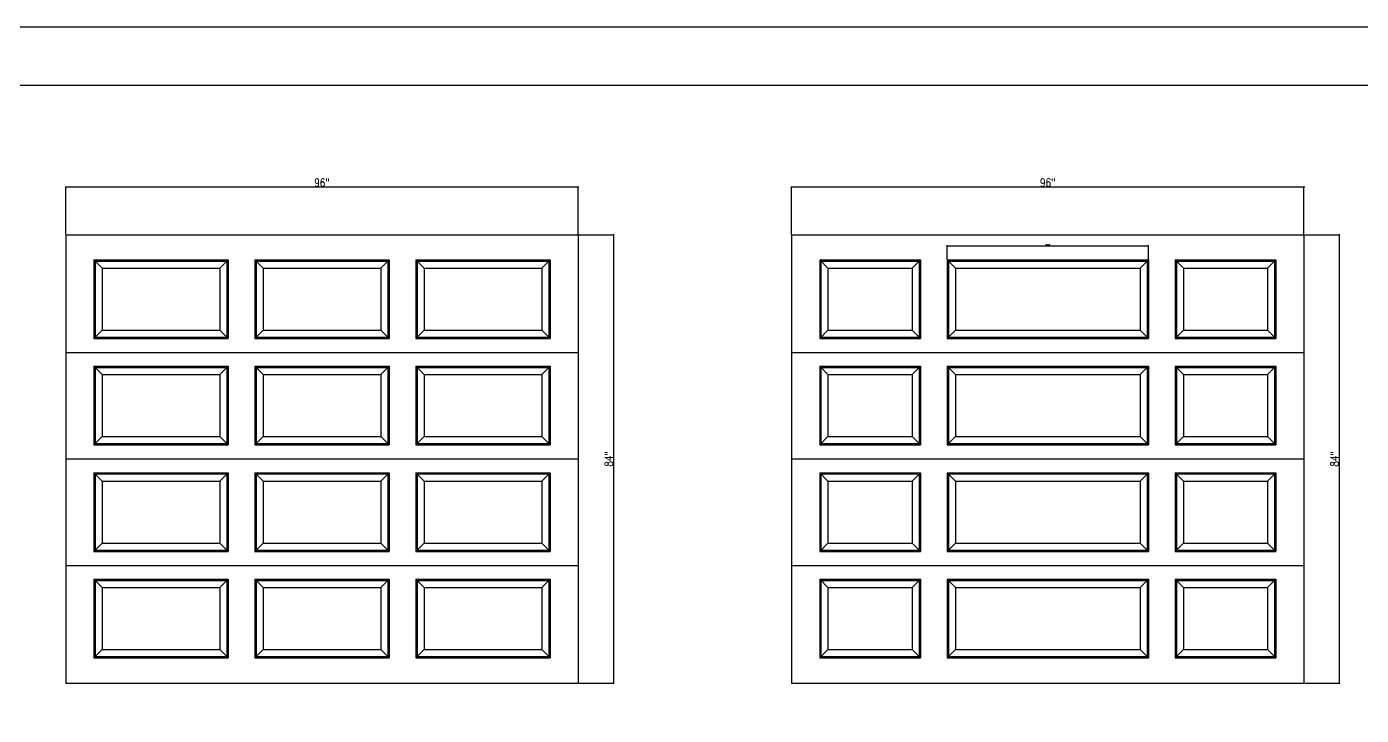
# Model space of a CAD drawing. Header units: inches. Extents: x 1985 to 11287, y 379 to 3234.
# Drawn here: x 8763.1 to 9013.1, y 3093.2 to 3222.1 of the extents above; entities that cross this region are included whole.
import ezdxf

# ---------------------------------------------------------------- set-up
doc = ezdxf.new("R2010")
doc.units = ezdxf.units.IN
doc.header["$MEASUREMENT"] = 0
doc.layers.get('0').update_dxf_attribs({"linetype": 'CONTINUOUS'})
doc.layers.get('Defpoints').update_dxf_attribs({"linetype": 'CONTINUOUS'})
for name, color, linetype in [('COTE1-1 99', 7, 'CONTINUOUS'), ('elevation 99', 7, 'CONTINUOUS'), ('separation 99', 3, 'CONTINUOUS')]:
    doc.layers.add(name, color=color, linetype=linetype)
doc.styles.get("Standard").update_dxf_attribs({"font": 'txt.shx', "width": 0.8})
doc.dimstyles.new('Elevation', dxfattribs={"dimscale": 2, "dimtxt": 0.75, "dimasz": 0.0625, "dimexe": 0.0625, "dimexo": 0.0625, "dimgap": 0.0625, "dimtad": 1, "dimdec": 5, "dimzin": 0, "dimdsep": 46, "dimlunit": 5, "dimtxsty": 'Standard', "dimblk1": 'OBLIQUE', "dimblk2": 'OBLIQUE', "dimsah": 1, "dimcen": 2, "dimdle": 0.0625, "dimclrd": 1, "dimclre": 1, "dimadec": 1, "dimazin": 0, "dimtfac": 0.375, "dimtdec": 5, "dimtmove": 0, "dimatfit": 3, "dimldrblk": 'OBLIQUE', "dimfxl": 1, "dimfrac": 2, "dimtolj": 1, "dimtzin": 0, "dimarcsym": 0})
doc.dimstyles.new('Muntin', dxfattribs={"dimtxt": 0.125, "dimasz": 0.0625, "dimexe": 0.0625, "dimexo": 0.0625, "dimgap": 0.0625, "dimtad": 1, "dimdec": 5, "dimzin": 0, "dimdsep": 46, "dimlunit": 5, "dimtxsty": 'Standard', "dimblk": 'OBLIQUE', "dimcen": 0.125, "dimclrd": 1, "dimclre": 1, "dimadec": 1, "dimazin": 0, "dimtfac": 0.375, "dimtdec": 5, "dimtmove": 0, "dimatfit": 3, "dimldrblk": 'OBLIQUE', "dimfxl": 1, "dimfrac": 2, "dimtolj": 1, "dimtzin": 0, "dimarcsym": 0})

# ---------------------------------------------------------------- blocks, each defined once
blk = doc.blocks.new('_OBLIQUE')
at = {"color": 0, "linetype": 'ByBlock'}
blk.add_line((-0.5, -0.5), (0.5, 0.5), dxfattribs=at)
blk = doc.blocks.new('*D102')
at = {"layer": 'COTE1-1 99', "color": 1, "lineweight": -2, "transparency": 16777216}
for p, q in [((8866.51, 3192.06), (8770.26, 3192.06)), ((8770.38, 3183.3), (8770.38, 3192.18)), ((8866.38, 3183.3), (8866.38, 3192.18))]:
    blk.add_line(p, q, dxfattribs=at)
at = {"layer": 'Defpoints', "color": 0, "transparency": 16777216}
for p in [(8770.38, 3192.06), (8770.38, 3183.18), (8866.38, 3183.18)]:
    blk.add_point(p, dxfattribs=at)
at = {"layer": 'COTE1-1 99', "color": 1, "lineweight": -2, "transparency": 16777216, "xscale": 0.125, "yscale": 0.125, "zscale": 0.125, "rotation": 180}
blk.add_blockref('_OBLIQUE', (8770.38, 3192.06), dxfattribs=at)
at = {"layer": 'COTE1-1 99', "color": 1, "lineweight": -2, "transparency": 16777216, "xscale": 0.125, "yscale": 0.125, "zscale": 0.125}
blk.add_blockref('_OBLIQUE', (8866.38, 3192.06), dxfattribs=at)
at = {"layer": 'COTE1-1 99', "color": 0, "transparency": 16777216, "insert": (8818.38, 3192.93), "char_height": 1.5, "attachment_point": 5}
blk.add_mtext('\\A1;96"', dxfattribs=at)
blk = doc.blocks.new('*D20')
at = {"layer": 'COTE1-1 99', "color": 1, "lineweight": -2, "transparency": 16777216}
for p, q in [((8872.99, 3183.3), (8872.99, 3099.05)), ((8866.51, 3183.18), (8873.12, 3183.18)), ((8866.51, 3099.18), (8873.12, 3099.18))]:
    blk.add_line(p, q, dxfattribs=at)
at = {"layer": 'Defpoints', "color": 0, "transparency": 16777216}
for p in [(8866.38, 3183.18), (8866.38, 3099.18), (8872.99, 3099.18)]:
    blk.add_point(p, dxfattribs=at)
at = {"layer": 'COTE1-1 99', "color": 1, "lineweight": -2, "transparency": 16777216, "xscale": 0.125, "yscale": 0.125, "zscale": 0.125}
for p, rotation in [((8872.99, 3183.18), 90), ((8872.99, 3099.18), 270)]:
    blk.add_blockref('_OBLIQUE', p, dxfattribs=dict(at, rotation=rotation))
at = {"layer": 'COTE1-1 99', "color": 0, "transparency": 16777216, "insert": (8872.12, 3141.18), "char_height": 1.5, "attachment_point": 5, "rotation": 90}
blk.add_mtext('\\A1;84"', dxfattribs=at)
blk = doc.blocks.new('*D29')
at = {"layer": 'COTE1-1 99', "color": 1, "lineweight": -2, "transparency": 16777216}
for p, q in [((9002.51, 3192.06), (8906.26, 3192.06)), ((8906.38, 3183.3), (8906.38, 3192.18)), ((9002.38, 3183.3), (9002.38, 3192.18))]:
    blk.add_line(p, q, dxfattribs=at)
at = {"layer": 'Defpoints', "color": 0, "transparency": 16777216}
for p in [(8906.38, 3192.06), (8906.38, 3183.18), (9002.38, 3183.18)]:
    blk.add_point(p, dxfattribs=at)
at = {"layer": 'COTE1-1 99', "color": 1, "lineweight": -2, "transparency": 16777216, "xscale": 0.125, "yscale": 0.125, "zscale": 0.125, "rotation": 180}
blk.add_blockref('_OBLIQUE', (8906.38, 3192.06), dxfattribs=at)
at = {"layer": 'COTE1-1 99', "color": 1, "lineweight": -2, "transparency": 16777216, "xscale": 0.125, "yscale": 0.125, "zscale": 0.125}
blk.add_blockref('_OBLIQUE', (9002.38, 3192.06), dxfattribs=at)
at = {"layer": 'COTE1-1 99', "color": 0, "transparency": 16777216, "insert": (8954.38, 3192.93), "char_height": 1.5, "attachment_point": 5}
blk.add_mtext('\\A1;96"', dxfattribs=at)
blk = doc.blocks.new('*D32')
at = {"layer": 'COTE1-1 99', "color": 1, "lineweight": -2, "transparency": 16777216}
for p, q in [((9008.99, 3183.3), (9008.99, 3099.05)), ((9002.51, 3183.18), (9009.12, 3183.18)), ((9002.51, 3099.18), (9009.12, 3099.18))]:
    blk.add_line(p, q, dxfattribs=at)
at = {"layer": 'Defpoints', "color": 0, "transparency": 16777216}
for p in [(9002.38, 3183.18), (9002.38, 3099.18), (9008.99, 3099.18)]:
    blk.add_point(p, dxfattribs=at)
at = {"layer": 'COTE1-1 99', "color": 1, "lineweight": -2, "transparency": 16777216, "xscale": 0.125, "yscale": 0.125, "zscale": 0.125}
for p, rotation in [((9008.99, 3183.18), 90), ((9008.99, 3099.18), 270)]:
    blk.add_blockref('_OBLIQUE', p, dxfattribs=dict(at, rotation=rotation))
at = {"layer": 'COTE1-1 99', "color": 0, "transparency": 16777216, "insert": (9008.12, 3141.18), "char_height": 1.5, "attachment_point": 5, "rotation": 90}
blk.add_mtext('\\A1;84"', dxfattribs=at)
blk = doc.blocks.new('*D41')
at = {"layer": 'Defpoints', "color": 0, "transparency": 16777216}
for p in [(8973.23, 3181.12), (8935.53, 3178.47), (8973.23, 3178.47)]:
    blk.add_point(p, dxfattribs=at)
at = {"layer": 'elevation 99', "color": 1, "lineweight": -2, "transparency": 16777216}
for p, q in [((8935.53, 3178.54), (8935.53, 3181.19)), ((8935.53, 3181.12), (8973.23, 3181.12)), ((8973.23, 3178.54), (8973.23, 3181.19))]:
    blk.add_line(p, q, dxfattribs=at)
at = {"layer": 'elevation 99', "color": 1, "lineweight": -2, "transparency": 16777216, "xscale": 0.0625, "yscale": 0.0625, "zscale": 0.0625, "rotation": 180}
blk.add_blockref('_OBLIQUE', (8935.53, 3181.12), dxfattribs=at)
at = {"layer": 'elevation 99', "color": 1, "lineweight": -2, "transparency": 16777216, "xscale": 0.0625, "yscale": 0.0625, "zscale": 0.0625}
blk.add_blockref('_OBLIQUE', (8973.23, 3181.12), dxfattribs=at)
at = {"layer": 'elevation 99', "color": 0, "transparency": 16777216, "insert": (8954.38, 3181.25), "char_height": 0.125, "attachment_point": 5}
blk.add_mtext('\\A1;37 11/16', dxfattribs=at)

msp = doc.modelspace()

# ---------------------------------------------------------------- linework, layer by layer
at = {"layer": 'elevation 99'}
for p, q in [((8770.380625, 3183.179002), (8866.380625, 3183.179002)), ((8770.380625, 3183.179002), (8770.380625, 3099.179002)), ((8775.880625, 3183.179002), (8815.630625, 3183.179002)), ((8821.130625, 3183.179002), (8860.880625, 3183.179002)), ((8866.380625, 3183.179002), (8866.380625, 3099.179002)), ((8906.380675, 3183.179002), (9002.380675, 3183.179002)), ((8906.380675, 3183.179002), (8906.380675, 3099.179002)), ((8911.880675, 3183.179002), (8951.630675, 3183.179002)), ((8957.130675, 3183.179002), (8996.880675, 3183.179002)), ((9002.380675, 3183.179002), (9002.380675, 3099.179002)), ((8775.647625, 3178.474552), (8800.780225, 3178.474552)), ((8775.647625, 3178.474552), (8775.647625, 3163.758502)), ((8775.647625, 3178.474552), (8777.193125, 3176.929052)), ((8800.780225, 3178.474552), (8799.234725, 3176.929052)), ((8800.780225, 3178.474552), (8800.780225, 3163.758502)), ((8805.814225, 3178.474552), (8830.947025, 3178.474552)), ((8805.814225, 3178.474552), (8807.359725, 3176.929052)), ((8805.814225, 3178.474552), (8805.814225, 3163.758502)), ((8830.947025, 3178.474552), (8829.401525, 3176.929052)), ((8830.947025, 3178.474552), (8830.947025, 3163.758502)), ((8835.981025, 3178.474552), (8861.113625, 3178.474552)), ((8835.981025, 3178.474552), (8837.526525, 3176.929052)), ((8835.981025, 3178.474552), (8835.981025, 3163.758502)), ((8861.113625, 3178.474552), (8859.568125, 3176.929052)), ((8861.113625, 3178.474552), (8861.113625, 3163.758502)), ((8911.647675, 3178.474552), (8930.497075, 3178.474552)), ((8911.647675, 3178.474552), (8911.647675, 3163.758502)), ((8911.647675, 3178.474552), (8913.193175, 3176.929052)), ((8930.497075, 3178.474552), (8928.951575, 3176.929052)), ((8930.497075, 3178.474552), (8930.497075, 3163.758502)), ((8935.531075, 3178.474552), (8973.230275, 3178.474552)), ((8935.531075, 3178.474552), (8937.076575, 3176.929052)), ((8935.531075, 3178.474552), (8935.531075, 3163.758502)), ((8973.230275, 3178.474552), (8971.684775, 3176.929052)), ((8973.230275, 3178.474552), (8973.230275, 3163.758502)), ((8978.264275, 3178.474552), (8997.113675, 3178.474552)), ((8978.264275, 3178.474552), (8979.809775, 3176.929052)), ((8978.264275, 3178.474552), (8978.264275, 3163.758502)), ((8997.113675, 3178.474552), (8995.568175, 3176.929052)), ((8997.113675, 3178.474552), (8997.113675, 3163.758502)), ((8775.880625, 3178.241552), (8800.547225, 3178.241552)), ((8775.880625, 3178.241552), (8775.880625, 3163.991502)), ((8777.193125, 3176.929052), (8799.234725, 3176.929052)), ((8777.193125, 3176.929052), (8777.193125, 3165.304002)), ((8799.234725, 3176.929052), (8799.234725, 3165.304002)), ((8800.547225, 3178.241552), (8800.547225, 3163.991502)), ((8806.047225, 3178.241552), (8830.714025, 3178.241552)), ((8806.047225, 3178.241552), (8806.047225, 3163.991502)), ((8807.359725, 3176.929052), (8829.401525, 3176.929052)), ((8807.359725, 3176.929052), (8807.359725, 3165.304002)), ((8829.401525, 3176.929052), (8829.401525, 3165.304002)), ((8830.714025, 3178.241552), (8830.714025, 3163.991502)), ((8836.214025, 3178.241552), (8860.880625, 3178.241552)), ((8836.214025, 3178.241552), (8836.214025, 3163.991502)), ((8837.526525, 3176.929052), (8859.568125, 3176.929052)), ((8837.526525, 3176.929052), (8837.526525, 3165.304002)), ((8859.568125, 3176.929052), (8859.568125, 3165.304002)), ((8860.880625, 3178.241552), (8860.880625, 3163.991502)), ((8911.880675, 3178.241552), (8930.264075, 3178.241552)), ((8911.880675, 3178.241552), (8911.880675, 3163.991502)), ((8913.193175, 3176.929052), (8928.951575, 3176.929052)), ((8913.193175, 3176.929052), (8913.193175, 3165.304002)), ((8928.951575, 3176.929052), (8928.951575, 3165.304002)), ((8930.264075, 3178.241552), (8930.264075, 3163.991502)), ((8935.764075, 3178.241552), (8972.997275, 3178.241552)), ((8935.764075, 3178.241552), (8935.764075, 3163.991502)), ((8937.076575, 3176.929052), (8971.684775, 3176.929052)), ((8937.076575, 3176.929052), (8937.076575, 3165.304002)), ((8971.684775, 3176.929052), (8971.684775, 3165.304002)), ((8972.997275, 3178.241552), (8972.997275, 3163.991502)), ((8978.497275, 3178.241552), (8996.880675, 3178.241552)), ((8978.497275, 3178.241552), (8978.497275, 3163.991502)), ((8979.809775, 3176.929052), (8995.568175, 3176.929052)), ((8979.809775, 3176.929052), (8979.809775, 3165.304002)), ((8995.568175, 3176.929052), (8995.568175, 3165.304002)), ((8996.880675, 3178.241552), (8996.880675, 3163.991502)), ((8775.647625, 3163.758502), (8777.193125, 3165.304002)), ((8775.647625, 3163.758502), (8800.780225, 3163.758502)), ((8775.880625, 3163.991502), (8800.547225, 3163.991502)), ((8777.193125, 3165.304002), (8799.234725, 3165.304002)), ((8800.780225, 3163.758502), (8799.234725, 3165.304002)), ((8805.814225, 3163.758502), (8807.359725, 3165.304002)), ((8805.814225, 3163.758502), (8830.947025, 3163.758502)), ((8806.047225, 3163.991502), (8830.714025, 3163.991502)), ((8807.359725, 3165.304002), (8829.401525, 3165.304002)), ((8830.947025, 3163.758502), (8829.401525, 3165.304002)), ((8835.981025, 3163.758502), (8837.526525, 3165.304002)), ((8835.981025, 3163.758502), (8861.113625, 3163.758502)), ((8836.214025, 3163.991502), (8860.880625, 3163.991502)), ((8837.526525, 3165.304002), (8859.568125, 3165.304002)), ((8861.113625, 3163.758502), (8859.568125, 3165.304002)), ((8911.647675, 3163.758502), (8913.193175, 3165.304002)), ((8911.647675, 3163.758502), (8930.497075, 3163.758502)), ((8911.880675, 3163.991502), (8930.264075, 3163.991502)), ((8913.193175, 3165.304002), (8928.951575, 3165.304002)), ((8930.497075, 3163.758502), (8928.951575, 3165.304002)), ((8935.531075, 3163.758502), (8937.076575, 3165.304002)), ((8935.531075, 3163.758502), (8973.230275, 3163.758502)), ((8935.764075, 3163.991502), (8972.997275, 3163.991502)), ((8937.076575, 3165.304002), (8971.684775, 3165.304002)), ((8973.230275, 3163.758502), (8971.684775, 3165.304002)), ((8978.264275, 3163.758502), (8979.809775, 3165.304002)), ((8978.264275, 3163.758502), (8997.113675, 3163.758502)), ((8978.497275, 3163.991502), (8996.880675, 3163.991502)), ((8979.809775, 3165.304002), (8995.568175, 3165.304002)), ((8997.113675, 3163.758502), (8995.568175, 3165.304002)), ((8770.380625, 3161.116502), (8866.380625, 3161.116502)), ((8906.380675, 3161.116502), (9002.380675, 3161.116502)), ((8775.647625, 3158.537002), (8800.780225, 3158.537002)), ((8775.647625, 3158.537002), (8777.193125, 3156.991502)), ((8775.647625, 3158.537002), (8775.647625, 3143.820952)), ((8775.880625, 3158.304002), (8800.547225, 3158.304002)), ((8775.880625, 3158.304002), (8775.880625, 3144.053952)), ((8800.780225, 3158.537002), (8799.234725, 3156.991502)), ((8800.547225, 3158.304002), (8800.547225, 3144.053952)), ((8800.780225, 3158.537002), (8800.780225, 3143.820952)), ((8805.814225, 3158.537002), (8830.947025, 3158.537002)), ((8805.814225, 3158.537002), (8805.814225, 3143.820952)), ((8805.814225, 3158.537002), (8807.359725, 3156.991502)), ((8806.047225, 3158.304002), (8830.714025, 3158.304002)), ((8806.047225, 3158.304002), (8806.047225, 3144.053952)), ((8830.947025, 3158.537002), (8829.401525, 3156.991502)), ((8830.714025, 3158.304002), (8830.714025, 3144.053952)), ((8830.947025, 3158.537002), (8830.947025, 3143.820952)), ((8835.981025, 3158.537002), (8861.113625, 3158.537002)), ((8835.981025, 3158.537002), (8837.526525, 3156.991502)), ((8835.981025, 3158.537002), (8835.981025, 3143.820952)), ((8836.214025, 3158.304002), (8860.880625, 3158.304002)), ((8836.214025, 3158.304002), (8836.214025, 3144.053952)), ((8861.113625, 3158.537002), (8859.568125, 3156.991502)), ((8860.880625, 3158.304002), (8860.880625, 3144.053952)), ((8861.113625, 3158.537002), (8861.113625, 3143.820952)), ((8911.647675, 3158.537002), (8930.497075, 3158.537002)), ((8911.647675, 3158.537002), (8913.193175, 3156.991502)), ((8911.647675, 3158.537002), (8911.647675, 3143.820952)), ((8911.880675, 3158.304002), (8930.264075, 3158.304002)), ((8911.880675, 3158.304002), (8911.880675, 3144.053952)), ((8930.497075, 3158.537002), (8928.951575, 3156.991502)), ((8930.264075, 3158.304002), (8930.264075, 3144.053952)), ((8930.497075, 3158.537002), (8930.497075, 3143.820952)), ((8935.531075, 3158.537002), (8973.230275, 3158.537002)), ((8935.531075, 3158.537002), (8935.531075, 3143.820952)), ((8935.531075, 3158.537002), (8937.076575, 3156.991502)), ((8935.764075, 3158.304002), (8972.997275, 3158.304002)), ((8935.764075, 3158.304002), (8935.764075, 3144.053952)), ((8973.230275, 3158.537002), (8971.684775, 3156.991502)), ((8972.997275, 3158.304002), (8972.997275, 3144.053952)), ((8973.230275, 3158.537002), (8973.230275, 3143.820952)), ((8978.264275, 3158.537002), (8997.113675, 3158.537002)), ((8978.264275, 3158.537002), (8979.809775, 3156.991502)), ((8978.264275, 3158.537002), (8978.264275, 3143.820952)), ((8978.497275, 3158.304002), (8996.880675, 3158.304002)), ((8978.497275, 3158.304002), (8978.497275, 3144.053952)), ((8997.113675, 3158.537002), (8995.568175, 3156.991502)), ((8996.880675, 3158.304002), (8996.880675, 3144.053952)), ((8997.113675, 3158.537002), (8997.113675, 3143.820952)), ((8777.193125, 3156.991502), (8799.234725, 3156.991502)), ((8777.193125, 3156.991502), (8777.193125, 3145.366452)), ((8799.234725, 3156.991502), (8799.234725, 3145.366452)), ((8807.359725, 3156.991502), (8829.401525, 3156.991502)), ((8807.359725, 3156.991502), (8807.359725, 3145.366452)), ((8829.401525, 3156.991502), (8829.401525, 3145.366452)), ((8837.526525, 3156.991502), (8859.568125, 3156.991502)), ((8837.526525, 3156.991502), (8837.526525, 3145.366452)), ((8859.568125, 3156.991502), (8859.568125, 3145.366452)), ((8913.193175, 3156.991502), (8928.951575, 3156.991502)), ((8913.193175, 3156.991502), (8913.193175, 3145.366452)), ((8928.951575, 3156.991502), (8928.951575, 3145.366452)), ((8937.076575, 3156.991502), (8971.684775, 3156.991502)), ((8937.076575, 3156.991502), (8937.076575, 3145.366452)), ((8971.684775, 3156.991502), (8971.684775, 3145.366452)), ((8979.809775, 3156.991502), (8995.568175, 3156.991502)), ((8979.809775, 3156.991502), (8979.809775, 3145.366452)), ((8995.568175, 3156.991502), (8995.568175, 3145.366452)), ((8775.647625, 3143.820952), (8777.193125, 3145.366452)), ((8775.647625, 3143.820952), (8800.780225, 3143.820952)), ((8775.880625, 3144.053952), (8800.547225, 3144.053952)), ((8777.193125, 3145.366452), (8799.234725, 3145.366452)), ((8800.780225, 3143.820952), (8799.234725, 3145.366452)), ((8805.814225, 3143.820952), (8807.359725, 3145.366452)), ((8805.814225, 3143.820952), (8830.947025, 3143.820952)), ((8806.047225, 3144.053952), (8830.714025, 3144.053952)), ((8807.359725, 3145.366452), (8829.401525, 3145.366452)), ((8830.947025, 3143.820952), (8829.401525, 3145.366452)), ((8835.981025, 3143.820952), (8837.526525, 3145.366452)), ((8835.981025, 3143.820952), (8861.113625, 3143.820952)), ((8836.214025, 3144.053952), (8860.880625, 3144.053952)), ((8837.526525, 3145.366452), (8859.568125, 3145.366452)), ((8861.113625, 3143.820952), (8859.568125, 3145.366452)), ((8911.647675, 3143.820952), (8913.193175, 3145.366452)), ((8911.647675, 3143.820952), (8930.497075, 3143.820952)), ((8911.880675, 3144.053952), (8930.264075, 3144.053952)), ((8913.193175, 3145.366452), (8928.951575, 3145.366452)), ((8930.497075, 3143.820952), (8928.951575, 3145.366452)), ((8935.531075, 3143.820952), (8937.076575, 3145.366452)), ((8935.531075, 3143.820952), (8973.230275, 3143.820952)), ((8935.764075, 3144.053952), (8972.997275, 3144.053952)), ((8937.076575, 3145.366452), (8971.684775, 3145.366452)), ((8973.230275, 3143.820952), (8971.684775, 3145.366452)), ((8978.264275, 3143.820952), (8979.809775, 3145.366452)), ((8978.264275, 3143.820952), (8997.113675, 3143.820952)), ((8978.497275, 3144.053952), (8996.880675, 3144.053952)), ((8979.809775, 3145.366452), (8995.568175, 3145.366452)), ((8997.113675, 3143.820952), (8995.568175, 3145.366452)), ((8770.380625, 3141.179002), (8866.380625, 3141.179002)), ((8906.380675, 3141.179002), (9002.380675, 3141.179002)), ((8775.647625, 3138.599502), (8800.780225, 3138.599502)), ((8775.647625, 3138.599502), (8775.647625, 3123.883452)), ((8775.647625, 3138.599502), (8777.193125, 3137.054002)), ((8775.880625, 3138.366502), (8800.547225, 3138.366502)), ((8775.880625, 3138.366502), (8775.880625, 3124.116452)), ((8800.780225, 3138.599502), (8799.234725, 3137.054002)), ((8800.547225, 3138.366502), (8800.547225, 3124.116452)), ((8800.780225, 3138.599502), (8800.780225, 3123.883452)), ((8805.814225, 3138.599502), (8805.814225, 3123.883452)), ((8805.814225, 3138.599502), (8830.947025, 3138.599502)), ((8805.814225, 3138.599502), (8807.359725, 3137.054002)), ((8806.047225, 3138.366502), (8806.047225, 3124.116452)), ((8806.047225, 3138.366502), (8830.714025, 3138.366502)), ((8830.947025, 3138.599502), (8829.401525, 3137.054002)), ((8830.714025, 3138.366502), (8830.714025, 3124.116452)), ((8830.947025, 3138.599502), (8830.947025, 3123.883452)), ((8835.981025, 3138.599502), (8835.981025, 3123.883452)), ((8835.981025, 3138.599502), (8861.113625, 3138.599502)), ((8835.981025, 3138.599502), (8837.526525, 3137.054002)), ((8836.214025, 3138.366502), (8836.214025, 3124.116452)), ((8836.214025, 3138.366502), (8860.880625, 3138.366502)), ((8861.113625, 3138.599502), (8859.568125, 3137.054002)), ((8860.880625, 3138.366502), (8860.880625, 3124.116452)), ((8861.113625, 3138.599502), (8861.113625, 3123.883452)), ((8911.647675, 3138.599502), (8930.497075, 3138.599502)), ((8911.647675, 3138.599502), (8911.647675, 3123.883452)), ((8911.647675, 3138.599502), (8913.193175, 3137.054002)), ((8911.880675, 3138.366502), (8930.264075, 3138.366502)), ((8911.880675, 3138.366502), (8911.880675, 3124.116452)), ((8930.497075, 3138.599502), (8928.951575, 3137.054002)), ((8930.264075, 3138.366502), (8930.264075, 3124.116452)), ((8930.497075, 3138.599502), (8930.497075, 3123.883452)), ((8935.531075, 3138.599502), (8935.531075, 3123.883452)), ((8935.531075, 3138.599502), (8973.230275, 3138.599502)), ((8935.531075, 3138.599502), (8937.076575, 3137.054002)), ((8935.764075, 3138.366502), (8935.764075, 3124.116452)), ((8935.764075, 3138.366502), (8972.997275, 3138.366502)), ((8973.230275, 3138.599502), (8971.684775, 3137.054002)), ((8972.997275, 3138.366502), (8972.997275, 3124.116452)), ((8973.230275, 3138.599502), (8973.230275, 3123.883452)), ((8978.264275, 3138.599502), (8978.264275, 3123.883452)), ((8978.264275, 3138.599502), (8997.113675, 3138.599502)), ((8978.264275, 3138.599502), (8979.809775, 3137.054002)), ((8978.497275, 3138.366502), (8978.497275, 3124.116452)), ((8978.497275, 3138.366502), (8996.880675, 3138.366502)), ((8997.113675, 3138.599502), (8995.568175, 3137.054002)), ((8996.880675, 3138.366502), (8996.880675, 3124.116452)), ((8997.113675, 3138.599502), (8997.113675, 3123.883452)), ((8777.193125, 3137.054002), (8799.234725, 3137.054002)), ((8777.193125, 3137.054002), (8777.193125, 3125.428952)), ((8799.234725, 3137.054002), (8799.234725, 3125.428952)), ((8807.359725, 3137.054002), (8807.359725, 3125.428952)), ((8807.359725, 3137.054002), (8829.401525, 3137.054002)), ((8829.401525, 3137.054002), (8829.401525, 3125.428952)), ((8837.526525, 3137.054002), (8837.526525, 3125.428952)), ((8837.526525, 3137.054002), (8859.568125, 3137.054002)), ((8859.568125, 3137.054002), (8859.568125, 3125.428952)), ((8913.193175, 3137.054002), (8928.951575, 3137.054002)), ((8913.193175, 3137.054002), (8913.193175, 3125.428952)), ((8928.951575, 3137.054002), (8928.951575, 3125.428952)), ((8937.076575, 3137.054002), (8937.076575, 3125.428952)), ((8937.076575, 3137.054002), (8971.684775, 3137.054002)), ((8971.684775, 3137.054002), (8971.684775, 3125.428952)), ((8979.809775, 3137.054002), (8979.809775, 3125.428952)), ((8979.809775, 3137.054002), (8995.568175, 3137.054002)), ((8995.568175, 3137.054002), (8995.568175, 3125.428952)), ((8775.647625, 3123.883452), (8777.193125, 3125.428952)), ((8775.647625, 3123.883452), (8800.780225, 3123.883452)), ((8775.880625, 3124.116452), (8800.547225, 3124.116452)), ((8777.193125, 3125.428952), (8799.234725, 3125.428952)), ((8800.780225, 3123.883452), (8799.234725, 3125.428952)), ((8805.814225, 3123.883452), (8807.359725, 3125.428952)), ((8805.814225, 3123.883452), (8830.947025, 3123.883452)), ((8806.047225, 3124.116452), (8830.714025, 3124.116452)), ((8807.359725, 3125.428952), (8829.401525, 3125.428952)), ((8830.947025, 3123.883452), (8829.401525, 3125.428952)), ((8835.981025, 3123.883452), (8837.526525, 3125.428952)), ((8835.981025, 3123.883452), (8861.113625, 3123.883452)), ((8836.214025, 3124.116452), (8860.880625, 3124.116452)), ((8837.526525, 3125.428952), (8859.568125, 3125.428952)), ((8861.113625, 3123.883452), (8859.568125, 3125.428952)), ((8911.647675, 3123.883452), (8913.193175, 3125.428952)), ((8911.647675, 3123.883452), (8930.497075, 3123.883452)), ((8911.880675, 3124.116452), (8930.264075, 3124.116452)), ((8913.193175, 3125.428952), (8928.951575, 3125.428952)), ((8930.497075, 3123.883452), (8928.951575, 3125.428952)), ((8935.531075, 3123.883452), (8937.076575, 3125.428952)), ((8935.531075, 3123.883452), (8973.230275, 3123.883452)), ((8935.764075, 3124.116452), (8972.997275, 3124.116452)), ((8937.076575, 3125.428952), (8971.684775, 3125.428952)), ((8973.230275, 3123.883452), (8971.684775, 3125.428952)), ((8978.264275, 3123.883452), (8979.809775, 3125.428952)), ((8978.264275, 3123.883452), (8997.113675, 3123.883452)), ((8978.497275, 3124.116452), (8996.880675, 3124.116452)), ((8979.809775, 3125.428952), (8995.568175, 3125.428952)), ((8997.113675, 3123.883452), (8995.568175, 3125.428952)), ((8770.380625, 3121.241502), (8866.380625, 3121.241502)), ((8906.380675, 3121.241502), (9002.380675, 3121.241502)), ((8775.647625, 3118.662052), (8800.780225, 3118.662052)), ((8775.647625, 3118.662052), (8775.647625, 3103.946002)), ((8775.647625, 3118.662052), (8777.193125, 3117.116552)), ((8775.880625, 3118.429052), (8800.547225, 3118.429052)), ((8775.880625, 3118.429052), (8775.880625, 3104.179002)), ((8800.780225, 3118.662052), (8799.234725, 3117.116552)), ((8800.547225, 3118.429052), (8800.547225, 3104.179002)), ((8800.780225, 3118.662052), (8800.780225, 3103.946002)), ((8805.814225, 3118.662052), (8830.947025, 3118.662052)), ((8805.814225, 3118.662052), (8805.814225, 3103.946002)), ((8805.814225, 3118.662052), (8807.359725, 3117.116552)), ((8806.047225, 3118.429052), (8830.714025, 3118.429052)), ((8806.047225, 3118.429052), (8806.047225, 3104.179002)), ((8830.947025, 3118.662052), (8829.401525, 3117.116552)), ((8830.714025, 3118.429052), (8830.714025, 3104.179002)), ((8830.947025, 3118.662052), (8830.947025, 3103.946002)), ((8835.981025, 3118.662052), (8835.981025, 3103.946002)), ((8835.981025, 3118.662052), (8861.113625, 3118.662052)), ((8835.981025, 3118.662052), (8837.526525, 3117.116552)), ((8836.214025, 3118.429052), (8836.214025, 3104.179002)), ((8836.214025, 3118.429052), (8860.880625, 3118.429052)), ((8861.113625, 3118.662052), (8859.568125, 3117.116552)), ((8860.880625, 3118.429052), (8860.880625, 3104.179002)), ((8861.113625, 3118.662052), (8861.113625, 3103.946002)), ((8911.647675, 3118.662052), (8930.497075, 3118.662052)), ((8911.647675, 3118.662052), (8911.647675, 3103.946002)), ((8911.647675, 3118.662052), (8913.193175, 3117.116552)), ((8911.880675, 3118.429052), (8930.264075, 3118.429052)), ((8911.880675, 3118.429052), (8911.880675, 3104.179002)), ((8930.497075, 3118.662052), (8928.951575, 3117.116552)), ((8930.264075, 3118.429052), (8930.264075, 3104.179002)), ((8930.497075, 3118.662052), (8930.497075, 3103.946002)), ((8935.531075, 3118.662052), (8973.230275, 3118.662052)), ((8935.531075, 3118.662052), (8935.531075, 3103.946002)), ((8935.531075, 3118.662052), (8937.076575, 3117.116552)), ((8935.764075, 3118.429052), (8972.997275, 3118.429052)), ((8935.764075, 3118.429052), (8935.764075, 3104.179002)), ((8973.230275, 3118.662052), (8971.684775, 3117.116552)), ((8972.997275, 3118.429052), (8972.997275, 3104.179002)), ((8973.230275, 3118.662052), (8973.230275, 3103.946002)), ((8978.264275, 3118.662052), (8978.264275, 3103.946002)), ((8978.264275, 3118.662052), (8997.113675, 3118.662052)), ((8978.264275, 3118.662052), (8979.809775, 3117.116552)), ((8978.497275, 3118.429052), (8978.497275, 3104.179002)), ((8978.497275, 3118.429052), (8996.880675, 3118.429052)), ((8997.113675, 3118.662052), (8995.568175, 3117.116552)), ((8996.880675, 3118.429052), (8996.880675, 3104.179002)), ((8997.113675, 3118.662052), (8997.113675, 3103.946002)), ((8777.193125, 3117.116552), (8799.234725, 3117.116552)), ((8777.193125, 3117.116552), (8777.193125, 3105.491502)), ((8799.234725, 3117.116552), (8799.234725, 3105.491502)), ((8807.359725, 3117.116552), (8829.401525, 3117.116552)), ((8807.359725, 3117.116552), (8807.359725, 3105.491502)), ((8829.401525, 3117.116552), (8829.401525, 3105.491502)), ((8837.526525, 3117.116552), (8837.526525, 3105.491502)), ((8837.526525, 3117.116552), (8859.568125, 3117.116552)), ((8859.568125, 3117.116552), (8859.568125, 3105.491502)), ((8913.193175, 3117.116552), (8928.951575, 3117.116552)), ((8913.193175, 3117.116552), (8913.193175, 3105.491502)), ((8928.951575, 3117.116552), (8928.951575, 3105.491502)), ((8937.076575, 3117.116552), (8971.684775, 3117.116552)), ((8937.076575, 3117.116552), (8937.076575, 3105.491502)), ((8971.684775, 3117.116552), (8971.684775, 3105.491502)), ((8979.809775, 3117.116552), (8979.809775, 3105.491502)), ((8979.809775, 3117.116552), (8995.568175, 3117.116552)), ((8995.568175, 3117.116552), (8995.568175, 3105.491502)), ((8775.647625, 3103.946002), (8777.193125, 3105.491502)), ((8775.647625, 3103.946002), (8800.780225, 3103.946002)), ((8775.880625, 3104.179002), (8800.547225, 3104.179002)), ((8777.193125, 3105.491502), (8799.234725, 3105.491502)), ((8800.780225, 3103.946002), (8799.234725, 3105.491502)), ((8805.814225, 3103.946002), (8807.359725, 3105.491502)), ((8805.814225, 3103.946002), (8830.947025, 3103.946002)), ((8806.047225, 3104.179002), (8830.714025, 3104.179002)), ((8807.359725, 3105.491502), (8829.401525, 3105.491502)), ((8830.947025, 3103.946002), (8829.401525, 3105.491502)), ((8835.981025, 3103.946002), (8837.526525, 3105.491502)), ((8835.981025, 3103.946002), (8861.113625, 3103.946002)), ((8836.214025, 3104.179002), (8860.880625, 3104.179002)), ((8837.526525, 3105.491502), (8859.568125, 3105.491502)), ((8861.113625, 3103.946002), (8859.568125, 3105.491502)), ((8911.647675, 3103.946002), (8913.193175, 3105.491502)), ((8911.647675, 3103.946002), (8930.497075, 3103.946002)), ((8911.880675, 3104.179002), (8930.264075, 3104.179002)), ((8913.193175, 3105.491502), (8928.951575, 3105.491502)), ((8930.497075, 3103.946002), (8928.951575, 3105.491502)), ((8935.531075, 3103.946002), (8937.076575, 3105.491502)), ((8935.531075, 3103.946002), (8973.230275, 3103.946002)), ((8935.764075, 3104.179002), (8972.997275, 3104.179002)), ((8937.076575, 3105.491502), (8971.684775, 3105.491502)), ((8973.230275, 3103.946002), (8971.684775, 3105.491502)), ((8978.264275, 3103.946002), (8979.809775, 3105.491502)), ((8978.264275, 3103.946002), (8997.113675, 3103.946002)), ((8978.497275, 3104.179002), (8996.880675, 3104.179002)), ((8979.809775, 3105.491502), (8995.568175, 3105.491502)), ((8997.113675, 3103.946002), (8995.568175, 3105.491502)), ((8770.380625, 3099.179002), (8866.380625, 3099.179002)), ((8906.380675, 3099.179002), (9002.380675, 3099.179002))]:
    msp.add_line(p, q, dxfattribs=at)
at = {"layer": 'separation 99'}
for points in [[(8443.348814, 3222.122455), (9954.635727, 3222.122455), (9954.635727, 2152.035106), (8443.348814, 2152.035106)], [(8620.166193, 3211.169101), (9943.175612, 3211.169101), (9943.175612, 2165.20704), (8620.166193, 2165.20704)]]:
    msp.add_lwpolyline(points, close=True, dxfattribs=at)

# ---------------------------------------------------------------- dimensions: what is measured, and where the dimension line sits
at = {"layer": 'COTE1-1 99'}
for base, p1, p2, picture, middle in [((8770.380625, 3192.058946), (8866.380625, 3183.179002), (8770.380625, 3183.179002), '*D102', (8818.380625, 3192.058946)), ((8906.380675, 3192.058946), (9002.380675, 3183.179002), (8906.380675, 3183.179002), '*D29', (8954.380675, 3192.058946))]:
    dim = msp.add_linear_dim(base=base, p1=p1, p2=p2, dimstyle='Elevation', override={"dimpost": '"'}, dxfattribs=at)
    dim.commit()
    dim.dimension.update_dxf_attribs({"geometry": picture, "text_midpoint": middle, "dimtype": 160})
for base, p1, p2, picture, middle in [((8872.992351, 3099.179002), (8866.380625, 3183.179002), (8866.380625, 3099.179002), '*D20', (8872.117351, 3141.179002)), ((9008.9924, 3099.179002), (9002.380675, 3183.179002), (9002.380675, 3099.179002), '*D32', (9008.1174, 3141.179002))]:
    dim = msp.add_linear_dim(base=base, p1=p1, p2=p2, angle=90, dimstyle='Elevation', override={"dimpost": '"'}, dxfattribs=at)
    dim.commit()
    dim.dimension.update_dxf_attribs({"geometry": picture, "text_midpoint": middle})
at = {"layer": 'elevation 99'}
dim = msp.add_linear_dim(base=(8973.230275, 3181.123668), p1=(8935.531075, 3178.474552), p2=(8973.230275, 3178.474552), dimstyle='Muntin', dxfattribs=at)
dim.commit()
dim.dimension.update_dxf_attribs({"geometry": '*D41', "text_midpoint": (8954.380675, 3181.248668)})

doc.saveas('drawing.dxf')
